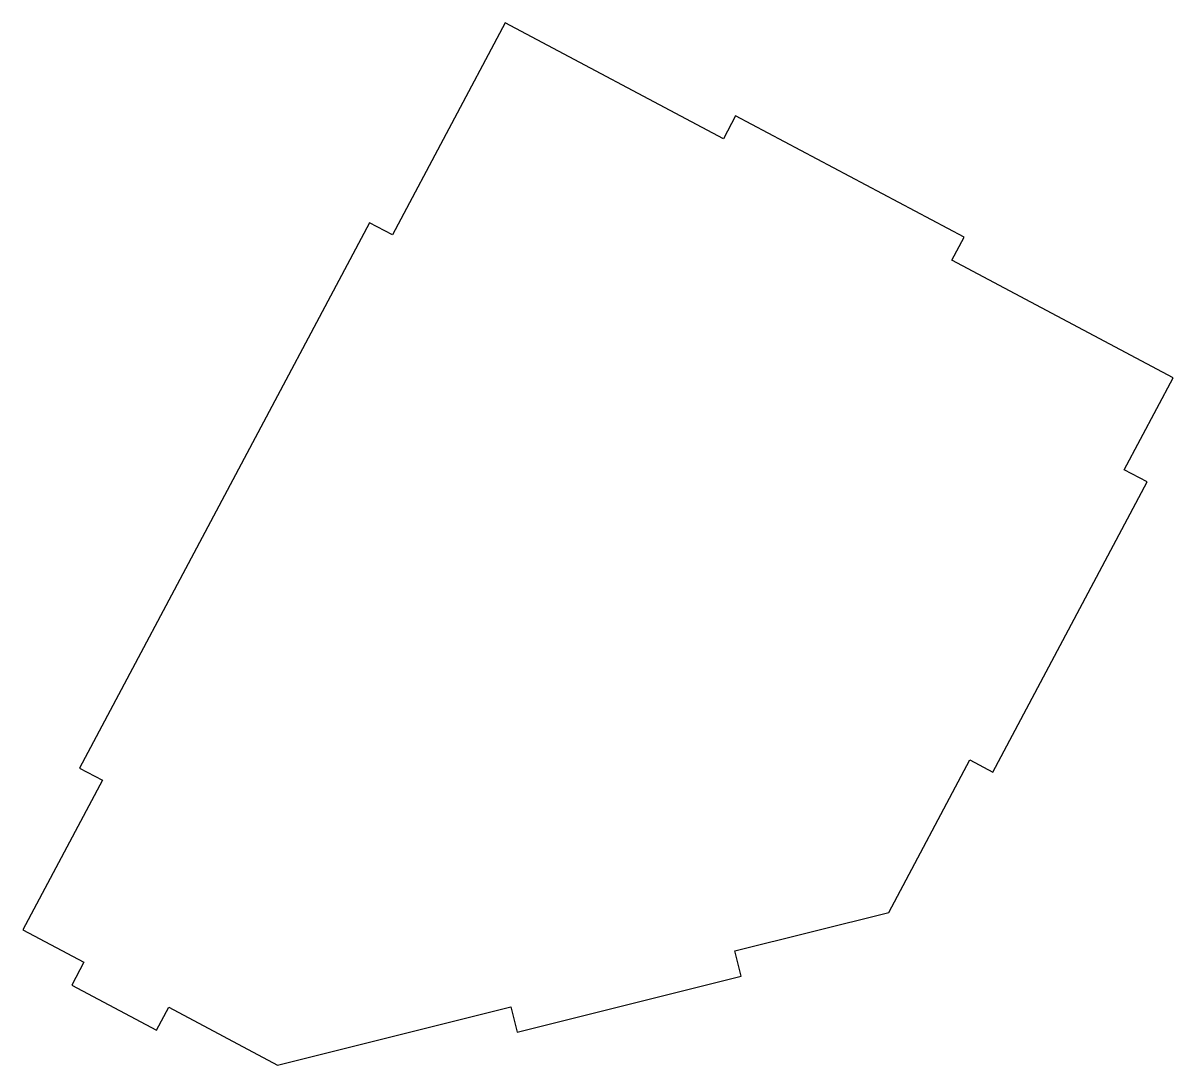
# Model space of a CAD drawing. Header units: millimetres. Extents: x -24.2 to 24.2, y -22 to 22.
import ezdxf

# ---------------------------------------------------------------- set-up
doc = ezdxf.new("R2010")
doc.units = ezdxf.units.MM
doc.layers.get('0').update_dxf_attribs({"linetype": 'CONTINUOUS'})

msp = doc.modelspace()

# ---------------------------------------------------------------- linework, layer by layer
for p, q in [((-3.914, 21.974), (-8.665, 13.034)), ((5.283, 17.087), (-3.914, 21.974)), ((5.799, 18.058), (5.283, 17.087)), ((15.433, 12.939), (5.799, 18.058)), ((-9.636, 13.551), (-21.856, -9.444)), ((-8.665, 13.034), (-9.636, 13.551)), ((14.916, 11.967), (15.433, 12.939)), ((24.236, 7.015), (14.916, 11.967)), ((22.174, 3.136), (24.236, 7.015)), ((23.145, 2.62), (22.174, 3.136)), ((16.642, -9.619), (23.145, 2.62)), ((12.253, -15.534), (15.67, -9.103)), ((15.67, -9.103), (16.642, -9.619)), ((-21.856, -9.444), (-20.884, -9.96)), ((-20.884, -9.96), (-24.236, -16.266)), ((5.769, -17.153), (12.253, -15.534)), ((-24.236, -16.266), (-21.667, -17.631)), ((6.036, -18.22), (5.769, -17.153)), ((-21.667, -17.631), (-22.183, -18.602)), ((-3.41, -20.579), (6.036, -18.22)), ((-22.183, -18.602), (-18.607, -20.503)), ((-18.607, -20.503), (-18.091, -19.532)), ((-18.091, -19.532), (-13.508, -21.967)), ((-13.508, -21.967), (-3.677, -19.512)), ((-3.677, -19.512), (-3.41, -20.579))]:
    msp.add_line(p, q)

doc.saveas('drawing.dxf')
